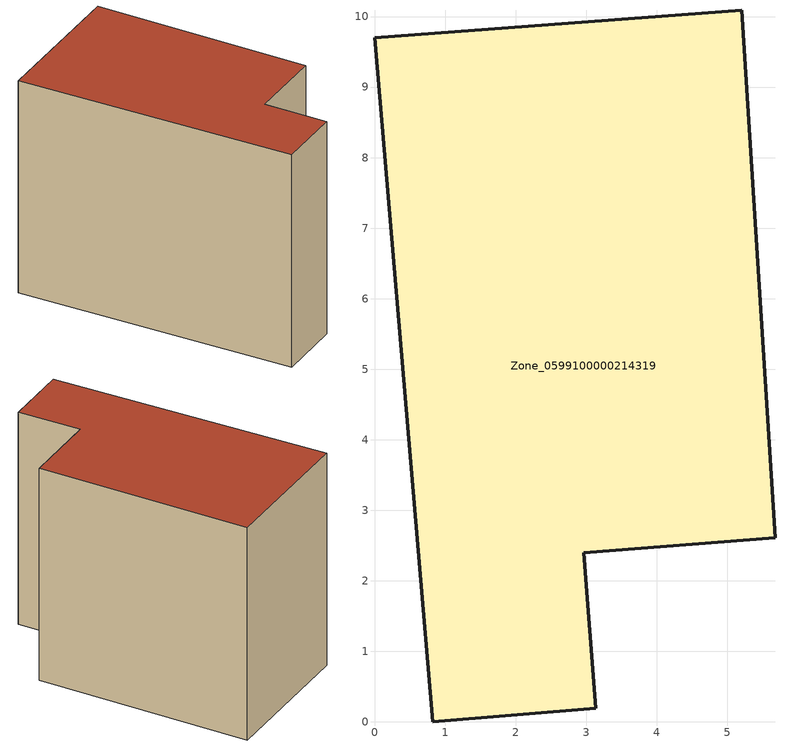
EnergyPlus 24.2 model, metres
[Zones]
Zone_0599100000214319
 floor ground (C_G): 0,9.7 5.21,10.09 5.68,2.61 2.97,2.4 3.14,0.19 0.83,0 z0
 wall outside (C_F): 5.21,10.09 0,9.7 0.83,0 3.14,0.19 2.97,2.4 5.68,2.61 5.21,10.09 z0:7.75
 roof outside (C_R): 0,9.7 0.83,0 3.14,0.19 2.97,2.4 5.68,2.61 5.21,10.09 z7.75
[BUILDING]
Pand.0599100000214319: North Axis=0; Terrain=City; Loads Convergence Tolerance Value=0.04; Temperature Convergence Tolerance Value=0.4; Solar Distribution=FullExterior; Maximum Number of Warmup Days=25; Minimum Number of Warmup Days=1
[Site:Location]
Rotterdam.The.Hague.AP_ZH_NLD Design_Conditions: Latitude=51.96; Longitude=4.45; Time Zone=1; Elevation=-4.5
[SITE:GROUNDTEMPERATURE:BUILDINGSURFACE]
18, 18, 18, 18, 18, 18, 18, 18, 18, 18, 18, 18
[MATERIAL] Thermal Absorptance=0.9; Solar Absorptance=0.7; Visible Absorptance=0.7
Name | Roughness | Thickness | Conductivity | Density | Specific Heat
G.TI.1946 | MediumSmooth | 0.15 | 1 | 540 | 1210
F.TI.1946 | Rough | 0.3 | 0.857143 | 1920 | 840
R.TI.1946 | MediumRough | 0.2 | 0.1 | 1500 | 1000
[CONSTRUCTION]
C_G: G.TI.1946
C_F: F.TI.1946
C_R: R.TI.1946
[ZONE]
Zone_0599100000214319: Type=1; Multiplier=1; Ceiling Height=Autocalculate; Volume=Autocalculate; Floor Area=autocalculate; Part of Total Floor Area=Yes
[ZONEINFILTRATION:DESIGNFLOWRATE]
Infil_Zone_0599100000214319: Zone or ZoneList or Space or SpaceList=Zone_0599100000214319; Schedule=AlwaysOn; Design Flow Rate Calculation Method=Flow/Area; Flow Rate per Floor Area=0.003; Constant Term Coefficient=1; Temperature Term Coefficient=0; Velocity Term Coefficient=0; Velocity Squared Term Coefficient=0
[HVACTEMPLATE:ZONE:IDEALLOADSAIRSYSTEM]
Zone_0599100000214319: Maximum Heating Supply Air Temperature=50; Minimum Cooling Supply Air Temperature=13; Maximum Heating Supply Air Humidity Ratio=0.0156; Minimum Cooling Supply Air Humidity Ratio=0.0077; Heating Limit=NoLimit; Cooling Limit=NoLimit; Dehumidification Control Type=ConstantSensibleHeatRatio; Cooling Sensible Heat Ratio=0.7; Dehumidification Setpoint=60; Humidification Control Type=None; Humidification Setpoint=30; Outdoor Air Method=None; Outdoor Air Flow Rate per Person=0.00944; Outdoor Air Flow Rate per Zone Floor Area=0; Outdoor Air Flow Rate per Zone=0; Demand Controlled Ventilation Type=None; Outdoor Air Economizer Type=NoEconomizer; Heat Recovery Type=None; Sensible Heat Recovery Effectiveness=0.7; Latent Heat Recovery Effectiveness=0.65
[ZONECONTROL:THERMOSTAT]
ThermostatControl_Zone_0599100000214319: Zone or ZoneList=Zone_0599100000214319; Control Type Schedule=DualSetpointControlType; Control 1=Thermostat_Zone_0599100000214319; Temperature Difference Between Cutout And Setpoint=0
[THERMOSTATSETPOINT:DUALSETPOINT]
Thermostat_Zone_0599100000214319: Heating Setpoint Temperature Schedule=HeatingSetpoint_Zone_0599100000214319; Cooling Setpoint Temperature Schedule=CoolingSetpoint_Zone_0599100000214319
[SCHEDULE:COMPACT]
HeatingSetpoint_Zone_0599100000214319: Through: 12/31, For: AllDays, Until: 24:00, 21
CoolingSetpoint_Zone_0599100000214319: Through: 12/31, For: AllDays, Until: 24:00, 24
DualSetpointControlType: Through: 12/31, For: AllDays, Until: 24:00, 4
AlwaysOn: Through: 12/31, For: AllDays, Until: 24:00, 1
